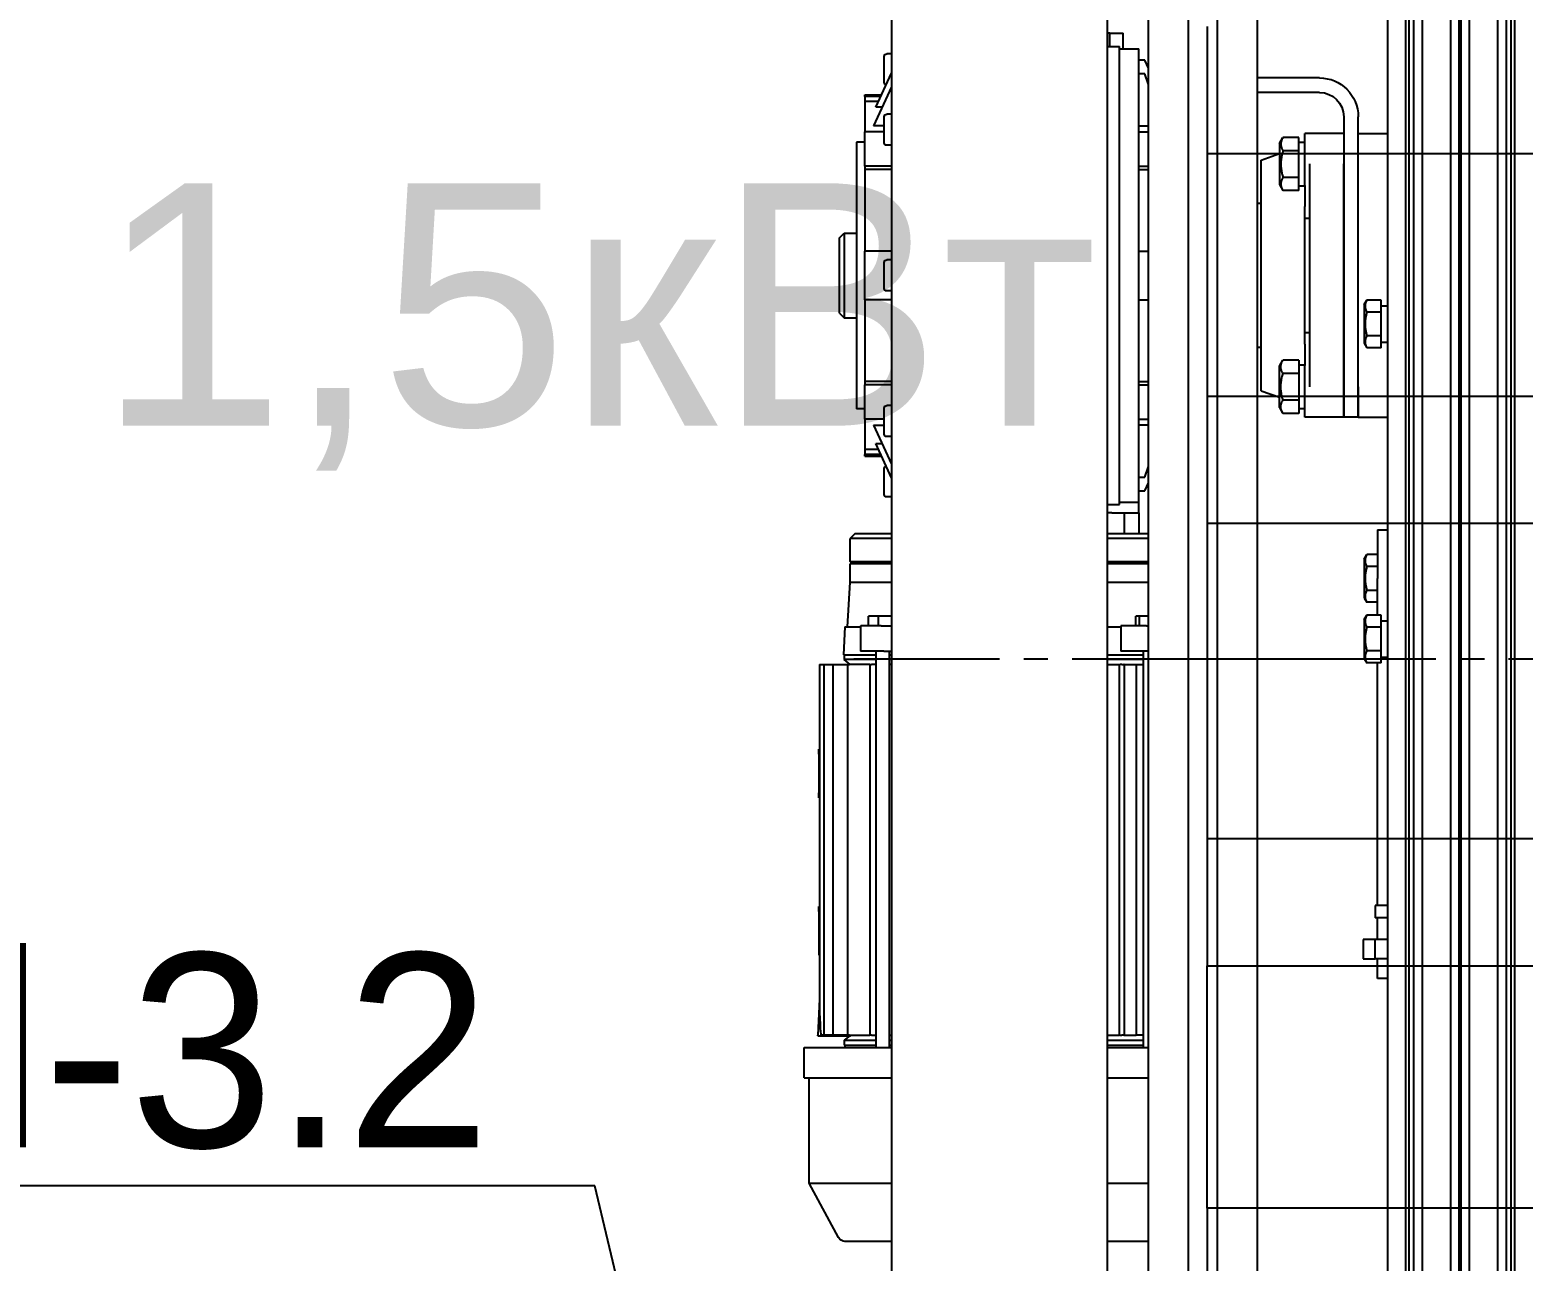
# Model space of a CAD drawing. Header units: millimetres. Extents: x -383313 to -161684, y -117025 to 99224.
# Drawn here: x -333432 to -332817, y 31472 to 31980 of the extents above; entities that cross this region are included whole.
import ezdxf
from ezdxf import colors
from ezdxf.entities.mleader import LeaderData, LeaderLine
from ezdxf.math import Vec2, Vec3

# ---------------------------------------------------------------- set-up
doc = ezdxf.new("R2010")
doc.units = ezdxf.units.MM
doc.header["$MEASUREMENT"] = 0
doc.linetypes.add('ESKD_shtrihpunktir', pattern=[18, 15, -1, 1, -1])
doc.layers.add('PV-55E8', color=7, linetype='Continuous')
doc.styles.add('PSTUDIO', font='arial.ttf')

# ---------------------------------------------------------------- blocks, each defined once
blk = doc.blocks.new('*U123')
at = {"color": 1, "linetype": 'ESKD_shtrihpunktir', "ltscale": 10}
blk.add_line((15.5, 6.62), (-1484.5, 6.62), dxfattribs=at)
at = {"layer": 'PV-55E8', "color": 3}
for p, q in [((-1469, -460.38), (-1469, 460.38)), ((-1380, -460.38), (-1380, 460.38)), ((-1264.5, -531.73), (-1264.5, 458.27)), ((-1257, -531.73), (-1257, 458.27)), ((-1255.55, 458.27), (-1255.55, -531.73)), ((-1253.54, 458.27), (-1253.54, -531.73)), ((-1250.04, 458.27), (-1250.04, -531.73)), ((-1238.36, 458.27), (-1238.36, -531.73)), ((-1234.86, 458.27), (-1234.86, -531.73)), ((-1234.08, 458.27), (-1234.08, -531.73)), ((-1230.58, 458.27), (-1230.58, -531.73)), ((-1218.9, 458.27), (-1218.9, -531.73)), ((-1215.4, 458.27), (-1215.4, -531.73)), ((-1213.39, 458.27), (-1213.39, -531.73)), ((-1212, -531.73), (-1212, 458.27)), ((-1363, 413.62), (-1363, -463.38)), ((-1318, 413.62), (-1318, -463.38)), ((-1346.5, 398.12), (-1346.5, -401.88)), ((-1334.5, 398.12), (-1334.5, -401.88)), ((-1469, 246.77), (-1488.21, 246.77)), ((-1363, 246.77), (-1380, 246.77)), ((-1490.85, 245.2), (-1503, 222.77)), ((-1503, 222.77), (-1469, 222.77)), ((-1503, 222.77), (-1503, 179.27)), ((-1380, 222.77), (-1363, 222.77)), ((-1505, 179.27), (-1469, 179.27)), ((-1505, 179.27), (-1505, 166.77)), ((-1380, 179.27), (-1363, 179.27)), ((-1505, 166.77), (-1469, 166.77)), ((-1488.25, 165.77), (-1488.3, 166.77)), ((-1475.51, 3.27), (-1475.51, 166.77)), ((-1469.9, 166.77), (-1469.9, 3.27)), ((-1380, 166.77), (-1363, 166.77)), ((-1365.25, 3.27), (-1365.25, 166.77)), ((-1499.36, 161.97), (-1485.9, 161.97)), ((-1499.36, 161.97), (-1499.36, 161.77)), ((-1498.73, 146.87), (-1499.36, 161.77)), ((-1498.01, 161.77), (-1498.08, 161.77)), ((-1496.9, 161.77), (-1498.01, 161.77)), ((-1496.17, 161.77), (-1496.9, 161.77)), ((-1496.9, 8.77), (-1496.9, 161.77)), ((-1493.16, 161.77), (-1496.17, 161.77)), ((-1493.16, 8.77), (-1493.16, 161.77)), ((-1487.13, 161.77), (-1493.16, 161.77)), ((-1488.5, 163.77), (-1488.5, 165.77)), ((-1488.5, 165.77), (-1475.51, 165.77)), ((-1488.5, 163.77), (-1475.51, 163.77)), ((-1486.25, 161.97), (-1488.5, 163.77)), ((-1487.13, 8.77), (-1487.13, 161.77)), ((-1486.39, 161.77), (-1487.13, 161.77)), ((-1486.39, 161.77), (-1477.99, 161.77)), ((-1485.9, 161.97), (-1485.65, 161.77)), ((-1477.25, 161.77), (-1477.99, 161.77)), ((-1477.99, 8.77), (-1477.99, 161.77)), ((-1477.25, 161.77), (-1475.51, 161.77)), ((-1469.9, 165.77), (-1469, 165.77)), ((-1469.9, 163.77), (-1469, 163.77)), ((-1469.9, 161.77), (-1469, 161.77)), ((-1380, 165.77), (-1365.25, 165.77)), ((-1380, 163.77), (-1365.25, 163.77)), ((-1380, 161.77), (-1374.99, 161.77)), ((-1374.99, 161.77), (-1374.99, 8.77)), ((-1374.76, 161.77), (-1374.99, 161.77)), ((-1374.76, 161.77), (-1374.01, 161.77)), ((-1373.99, 161.77), (-1374.01, 161.77)), ((-1373.24, 161.77), (-1373.99, 161.77)), ((-1373.24, 161.77), (-1373, 161.77)), ((-1373, 161.77), (-1368.05, 161.77)), ((-1373, 8.77), (-1373, 161.77)), ((-1368.05, 8.77), (-1368.05, 161.77)), ((-1365.25, 161.77), (-1368.05, 161.77)), ((-1498.74, 8.77), (-1498.74, 147.05)), ((-1264.5, 138.27), (-1268.5, 138.27)), ((-1268.5, 138.27), (-1268.5, 130.27)), ((-1274.5, 130.27), (-1269.5, 130.27)), ((-1274.5, 122.27), (-1274.5, 130.27)), ((-1264.5, 130.27), (-1269.5, 130.27)), ((-1269.5, 130.27), (-1269.5, 122.27)), ((-1264.5, 130.27), (-1268.5, 130.27)), ((-1498.74, 128.69), (-1499, 128.68)), ((-1499, 126.68), (-1499, 128.68)), ((-1499, 110.68), (-1499, 126.68)), ((-1269.5, 122.27), (-1274.5, 122.27)), ((-1264.5, 122.27), (-1269.5, 122.27)), ((-1268.5, 122.27), (-1268.5, 113.27)), ((-1269.5, 108.27), (-1269.5, 113.27)), ((-1264.5, 113.27), (-1269.5, 113.27)), ((-1499, 110.68), (-1499, 108.68)), ((-1498.74, 108.68), (-1499, 108.68)), ((-1264.5, 108.27), (-1269.5, 108.27)), ((-1268.5, 108.27), (-1268.5, 8.08)), ((-1498.74, 63.78), (-1499, 63.77)), ((-1499, 63.77), (-1499, 61.77)), ((-1499, 45.77), (-1499, 61.77)), ((-1499, 45.77), (-1499, 43.77)), ((-1498.74, 43.76), (-1499, 43.77)), ((-1498.74, 8.77), (-1498.01, 8.77)), ((-1498.01, 8.77), (-1496.9, 8.77)), ((-1496.9, 8.77), (-1496.17, 8.77)), ((-1496.17, 8.77), (-1493.16, 8.77)), ((-1493.16, 8.77), (-1487.13, 8.77)), ((-1486, 8.77), (-1488.5, 6.77)), ((-1488.5, 4.77), (-1488.5, 6.77)), ((-1475.51, 6.77), (-1488.5, 6.77)), ((-1487.13, 8.77), (-1486.39, 8.77)), ((-1477.99, 8.77), (-1486.39, 8.77)), ((-1477.99, 8.77), (-1477.25, 8.77)), ((-1475.51, 8.77), (-1477.25, 8.77)), ((-1469, 8.77), (-1469.9, 8.77)), ((-1469, 6.77), (-1469.9, 6.77)), ((-1380, 8.77), (-1374.99, 8.77)), ((-1365.25, 6.77), (-1380, 6.77)), ((-1374.99, 8.77), (-1374.76, 8.77)), ((-1374.01, 8.77), (-1374.76, 8.77)), ((-1374.01, 8.77), (-1373.99, 8.77)), ((-1373.99, 8.77), (-1373.24, 8.77)), ((-1373, 8.77), (-1373.24, 8.77)), ((-1373, 8.77), (-1368.05, 8.77)), ((-1368.05, 8.77), (-1365.25, 8.77)), ((-1274, 6.27), (-1272.95, 8.08)), ((-1274, -9.73), (-1274, 6.27)), ((-1267, 8.08), (-1272.95, 8.08)), ((-1267, 8.08), (-1267, 3.18)), ((-1488.75, 4.77), (-1475.51, 4.77)), ((-1488.25, -6.73), (-1488.75, 4.77)), ((-1481.64, 3.27), (-1481.86, 3.27)), ((-1481.86, -7.23), (-1481.86, 3.27)), ((-1473.34, 3.27), (-1481.64, 3.27)), ((-1472.22, 3.27), (-1473.34, 3.27)), ((-1472.22, 3.27), (-1469, 3.27)), ((-1469.9, 4.77), (-1469, 4.77)), ((-1380, 4.77), (-1366.24, 4.77)), ((-1363.91, 3.27), (-1374.43, 3.27)), ((-1374.43, -7.23), (-1374.43, 3.27)), ((-1366.24, 4.77), (-1365.25, 4.77)), ((-1363, 3.27), (-1363.91, 3.27)), ((-1267, 3.18), (-1272.95, 3.18)), ((-1267, 5.77), (-1264.5, 5.77)), ((-1267, 3.18), (-1267, -6.64)), ((-1488.25, -6.73), (-1481.86, -6.73)), ((-1486.25, -25.23), (-1487.25, -6.73)), ((-1481.86, -7.23), (-1481.64, -7.23)), ((-1473.34, -7.23), (-1481.64, -7.23)), ((-1478.49, -7.23), (-1478.49, -11.23)), ((-1474.42, -11.23), (-1478.49, -11.23)), ((-1474.42, -7.23), (-1474.42, -11.23)), ((-1469, -11.23), (-1474.42, -11.23)), ((-1473.34, -7.23), (-1472.22, -7.23)), ((-1472.22, -7.23), (-1469, -7.23)), ((-1380, -6.73), (-1374.43, -6.73)), ((-1363.91, -7.23), (-1374.43, -7.23)), ((-1368.23, -7.23), (-1368.23, -11.23)), ((-1366.75, -11.23), (-1368.23, -11.23)), ((-1366.75, -7.23), (-1366.75, -11.23)), ((-1363, -11.23), (-1366.75, -11.23)), ((-1363.91, -7.23), (-1363, -7.23)), ((-1274, -9.73), (-1272.95, -11.55)), ((-1267, -6.64), (-1272.95, -6.64)), ((-1267, -11.55), (-1272.95, -11.55)), ((-1268.5, -11.55), (-1268.5, -26.73)), ((-1267, -6.64), (-1267, -11.55)), ((-1267, -9.23), (-1264.5, -9.23)), ((-1274, -18.73), (-1272.95, -16.92)), ((-1268.5, -16.92), (-1272.95, -16.92)), ((-1274, -34.73), (-1274, -18.73)), ((-1268.5, -21.82), (-1272.95, -21.82)), ((-1486.25, -25.23), (-1469, -25.23)), ((-1486, -25.23), (-1486, -32.73)), ((-1380, -25.23), (-1367.95, -25.23)), ((-1367.95, -25.23), (-1363, -25.23)), ((-1268.5, -46.73), (-1268.5, -26.73)), ((-1469, -32.73), (-1486, -32.73)), ((-1485.5, -33.23), (-1486, -32.73)), ((-1485.5, -33.23), (-1486, -33.73)), ((-1486, -33.73), (-1469, -33.73)), ((-1486, -33.73), (-1486, -43.23)), ((-1485.5, -33.23), (-1469, -33.23)), ((-1469, -33.23), (-1485.5, -33.23)), ((-1368.13, -32.73), (-1380, -32.73)), ((-1380, -33.23), (-1368.47, -33.23)), ((-1363, -33.23), (-1380, -33.23)), ((-1380, -33.73), (-1363, -33.73)), ((-1368.47, -33.23), (-1363, -33.23)), ((-1363, -32.73), (-1368.13, -32.73)), ((-1274, -34.73), (-1272.95, -36.55)), ((-1268.5, -31.64), (-1272.95, -31.64)), ((-1268.5, -36.55), (-1272.95, -36.55)), ((-1469, -43.23), (-1486, -43.23)), ((-1484, -45.23), (-1486, -43.23)), ((-1484, -45.23), (-1469, -45.23)), ((-1363, -43.23), (-1380, -43.23)), ((-1380, -45.23), (-1363, -45.23)), ((-1373, -53.73), (-1373, -45.23)), ((-1367, -53.73), (-1367, -45.23)), ((-1268.5, -46.73), (-1264.5, -46.73)), ((-1378.21, -53.73), (-1380, -53.73)), ((-1378.21, -53.73), (-1367.18, -53.73)), ((-1367, -53.73), (-1367.18, -53.73)), ((-1367, -53.73), (-1367, -58.23)), ((-1472, -61.33), (-1472, -72.13)), ((-1469, -60.33), (-1471, -60.33)), ((-1380, -57.23), (-1375, -57.23)), ((-1375, -57.23), (-1375, -246.23)), ((-1375, -58.23), (-1367, -58.23)), ((-1367, -58.23), (-1367, -245.23)), ((-1367, -62.93), (-1364.5, -62.93)), ((-1364.5, -62.93), (-1363, -66.15)), ((-1476.51, -89.99), (-1469, -73.89)), ((-1469, -68.29), (-1475.55, -82.34)), ((-1367, -68.53), (-1364.5, -68.53)), ((-1364.5, -68.53), (-1363, -72.96)), ((-1480, -77.23), (-1480, -77.9)), ((-1480, -77.23), (-1473.17, -77.23)), ((-1480, -79.92), (-1480, -77.9)), ((-1473.48, -77.9), (-1480, -77.9)), ((-1480, -92.46), (-1480, -79.92)), ((-1474.42, -79.92), (-1480, -79.92)), ((-1475.55, -82.34), (-1472.94, -82.34)), ((-1472, -86.23), (-1472, -97.03)), ((-1469, -85.23), (-1471, -85.23)), ((-1476.51, -89.99), (-1472, -89.99)), ((-1363, -89.99), (-1367, -89.99)), ((-1483.5, -206.73), (-1483.5, -96.73)), ((-1480, -96.73), (-1483.5, -96.73)), ((-1480, -92.46), (-1480, -106.6)), ((-1472, -92.46), (-1480, -92.46)), ((-1469, -98.03), (-1471, -98.03)), ((-1367, -92.46), (-1363, -92.46)), ((-1309, -97.27), (-1307.57, -94.8)), ((-1309, -97.27), (-1309, -114.27)), ((-1301, -94.8), (-1307.57, -94.8)), ((-1301, -100.28), (-1301, -94.8)), ((-1298.5, -96.77), (-1301, -96.77)), ((-1298.5, -93.23), (-1298.5, -114.57)), ((-1296.5, -93.23), (-1298.5, -93.23)), ((-1282.5, -93.23), (-1296.5, -93.23)), ((-1282.5, -93.23), (-1282.5, -105.73)), ((-1276.5, -93.23), (-1282.5, -93.23)), ((-1282.5, -105.73), (-1282.5, -93.23)), ((-1276.5, -93.23), (-1276.5, -105.73)), ((-1276.5, -105.73), (-1276.5, -93.23)), ((-1276.5, -93.23), (-1264.5, -93.23)), ((-1316.5, -104.18), (-1309, -101.45)), ((-1316.5, -104.18), (-1316.5, -199.28)), ((-1301, -100.28), (-1307.57, -100.28)), ((-1301, -111.25), (-1301, -100.28)), ((-1480, -108.03), (-1480, -106.6)), ((-1469, -106.6), (-1480, -106.6)), ((-1480, -141.73), (-1480, -108.03)), ((-1469, -108.03), (-1480, -108.03)), ((-1367, -106.6), (-1363, -106.6)), ((-1367, -108.03), (-1363, -108.03)), ((-1296.5, -105.73), (-1296.5, -197.73)), ((-1282.5, -217.23), (-1282.5, -105.73)), ((-1282.5, -105.73), (-1282.5, -197.73)), ((-1276.5, -105.73), (-1276.5, -217.23)), ((-1276.5, -105.73), (-1276.5, -197.73)), ((-1309, -114.27), (-1307.57, -116.74)), ((-1301, -111.25), (-1307.57, -111.25)), ((-1301, -116.74), (-1307.57, -116.74)), ((-1301, -116.74), (-1301, -111.25)), ((-1298.5, -114.77), (-1301, -114.77)), ((-1298.5, -123.35), (-1298.5, -114.57)), ((-1316.5, -121.98), (-1318, -121.98)), ((-1274, -123.73), (-1272.95, -121.92)), ((-1267, -121.92), (-1272.95, -121.92)), ((-1267, -121.92), (-1267, -126.82)), ((-1298.5, -123.35), (-1298.5, -180.11)), ((-1298.5, -128.13), (-1296.5, -128.13)), ((-1274, -139.73), (-1274, -123.73)), ((-1267, -126.82), (-1272.95, -126.82)), ((-1267, -124.23), (-1264.5, -124.23)), ((-1267, -126.82), (-1267, -136.64)), ((-1490.53, -136.23), (-1488.53, -134.23)), ((-1488.53, -169.23), (-1488.53, -134.23)), ((-1488.53, -134.23), (-1483.5, -134.23)), ((-1490.53, -136.23), (-1490.53, -167.23)), ((-1274, -139.73), (-1272.95, -141.55)), ((-1267, -136.64), (-1272.95, -136.64)), ((-1267, -141.55), (-1272.95, -141.55)), ((-1267, -136.64), (-1267, -141.55)), ((-1267, -139.23), (-1264.5, -139.23)), ((-1480, -141.73), (-1480, -161.73)), ((-1469, -141.73), (-1480, -141.73)), ((-1472, -146.33), (-1472, -157.13)), ((-1469, -145.33), (-1471, -145.33)), ((-1367, -141.73), (-1363, -141.73)), ((-1469, -158.13), (-1471, -158.13)), ((-1480, -195.43), (-1480, -161.73)), ((-1469, -161.73), (-1480, -161.73)), ((-1367, -161.73), (-1363, -161.73)), ((-1490.53, -167.23), (-1488.53, -169.23)), ((-1488.53, -169.23), (-1483.5, -169.23)), ((-1298.5, -175.33), (-1296.5, -175.33)), ((-1316.5, -181.48), (-1318, -181.48)), ((-1298.5, -188.89), (-1298.5, -180.11)), ((-1309, -189.19), (-1307.57, -186.72)), ((-1309, -206.19), (-1309, -189.19)), ((-1301, -186.72), (-1307.57, -186.72)), ((-1301, -186.72), (-1301, -192.21)), ((-1301, -188.69), (-1298.5, -188.69)), ((-1298.5, -188.89), (-1298.5, -210.23)), ((-1480, -196.86), (-1480, -195.43)), ((-1469, -195.43), (-1480, -195.43)), ((-1480, -196.86), (-1480, -211)), ((-1469, -196.86), (-1480, -196.86)), ((-1367, -195.43), (-1363, -195.43)), ((-1367, -196.86), (-1363, -196.86)), ((-1301, -192.21), (-1307.57, -192.21)), ((-1301, -192.21), (-1301, -203.18)), ((-1316.5, -199.28), (-1309, -202.01)), ((-1301, -203.18), (-1307.57, -203.18)), ((-1301, -203.18), (-1301, -208.66)), ((-1480, -206.73), (-1483.5, -206.73)), ((-1472, -206.43), (-1472, -217.23)), ((-1469, -205.43), (-1471, -205.43)), ((-1309, -206.19), (-1307.57, -208.66)), ((-1301, -208.66), (-1307.57, -208.66)), ((-1301, -206.69), (-1298.5, -206.69)), ((-1480, -223.54), (-1480, -211)), ((-1472, -211), (-1480, -211)), ((-1472, -213.47), (-1476.51, -213.47)), ((-1469, -229.57), (-1476.51, -213.47)), ((-1367, -211), (-1363, -211)), ((-1367, -213.47), (-1363, -213.47)), ((-1296.5, -210.23), (-1298.5, -210.23)), ((-1282.5, -210.23), (-1296.5, -210.23)), ((-1276.5, -210.23), (-1264.5, -210.23)), ((-1472.94, -221.12), (-1475.55, -221.12)), ((-1475.55, -221.12), (-1469, -235.17)), ((-1469, -218.23), (-1471, -218.23)), ((-1480, -225.56), (-1480, -223.54)), ((-1474.42, -223.54), (-1480, -223.54)), ((-1480, -225.56), (-1480, -226.23)), ((-1473.48, -225.56), (-1480, -225.56)), ((-1480, -226.23), (-1473.17, -226.23)), ((-1292.5, -227.23), (-1318, -227.23)), ((-1472, -231.33), (-1472, -242.13)), ((-1363, -230.5), (-1364.5, -234.93)), ((-1292.5, -233.23), (-1318, -233.23)), ((-1364.5, -234.93), (-1367, -234.93)), ((-1363, -237.31), (-1364.5, -240.53)), ((-1469, -243.13), (-1471, -243.13)), ((-1380, -246.23), (-1375, -246.23)), ((-1379, -246.23), (-1379, -251.73)), ((-1375, -245.23), (-1367, -245.23)), ((-1373.5, -245.23), (-1373.5, -251.73)), ((-1364.5, -240.53), (-1367, -240.53)), ((-1379, -251.73), (-1380, -251.73)), ((-1379, -251.73), (-1373.5, -251.73))]:
    blk.add_line(p, q, dxfattribs=at)
for centre, radius, start, end in [((-1488.21, 243.77), 3, 90, 151.55707), ((-1471, -61.33), 1, 90, 180), ((-1471, -72.13), 1, 180, 255.97012), ((-1471, -86.23), 1, 90, 180), ((-1471, -97.03), 1, 180, 270), ((-1471, -146.33), 1, 90, 180), ((-1471, -157.13), 1, 180, 270), ((-1471, -206.43), 1, 90, 180), ((-1471, -217.23), 1, 180, 270), ((-1292.5, -217.23), 16, 270, 0), ((-1292.5, -217.23), 10, 270, 0), ((-1471, -231.33), 1, 104.02988, 180), ((-1471, -242.13), 1, 180, 270)]:
    blk.add_arc(centre, radius, start, end, dxfattribs=at)
at = {"layer": 'PV-55E8', "color": 3, "extrusion": (0, 0, -1)}
blk.add_ellipse((-1497.99, 143.96), major_axis=(-0.01, 17.89), ratio=0.041905, start_param=-1.407681, end_param=-0.097744, dxfattribs=at)
at = {"layer": 'PV-55E8', "color": 3}
for points, weights in [([(-1272.95, 3.18), (-1274.37, 5.63), (-1272.95, 8.08)], [1.22364575665, 1.41294441399, 1.22364575665]), ([(-1272.95, -6.64), (-1274.37, -1.73), (-1272.95, 3.18)], [1.22364575665, 1.41294441399, 1.22364575665]), ([(-1272.95, -11.55), (-1274.37, -9.09), (-1272.95, -6.64)], [1.22364575665, 1.41294441399, 1.22364575665]), ([(-1272.95, -21.82), (-1274.37, -19.37), (-1272.95, -16.92)], [1.22364575665, 1.41294441399, 1.22364575665]), ([(-1272.95, -31.64), (-1274.37, -26.73), (-1272.95, -21.82)], [1.22364575665, 1.41294441399, 1.22364575665]), ([(-1272.95, -36.55), (-1274.37, -34.09), (-1272.95, -31.64)], [1.22364575665, 1.41294441399, 1.22364575665]), ([(-1307.57, -94.8), (-1309.16, -97.54), (-1307.57, -100.28)], [1.29573137036, 1.49618171095, 1.29573137036]), ([(-1307.57, -100.28), (-1309.16, -105.77), (-1307.57, -111.25)], [1.29573137036, 1.49618171095, 1.29573137036]), ([(-1307.57, -111.25), (-1309.16, -114), (-1307.57, -116.74)], [1.29573137036, 1.49618171095, 1.29573137036]), ([(-1272.95, -126.82), (-1274.37, -124.37), (-1272.95, -121.92)], [1.22364575665, 1.41294441399, 1.22364575665]), ([(-1272.95, -136.64), (-1274.37, -131.73), (-1272.95, -126.82)], [1.22364575665, 1.41294441399, 1.22364575665]), ([(-1272.95, -141.55), (-1274.37, -139.09), (-1272.95, -136.64)], [1.22364575665, 1.41294441399, 1.22364575665]), ([(-1307.57, -192.21), (-1309.16, -189.47), (-1307.57, -186.72)], [1.29573137036, 1.49618171095, 1.29573137036]), ([(-1307.57, -203.18), (-1309.16, -197.69), (-1307.57, -192.21)], [1.29573137036, 1.49618171095, 1.29573137036]), ([(-1307.57, -208.66), (-1309.16, -205.92), (-1307.57, -203.18)], [1.29573137036, 1.49618171095, 1.29573137036])]:
    blk.add_rational_spline(points, weights, degree=2, dxfattribs=at)
blk = doc.blocks.new('паллета1')
at = {"color": 44}
for p, q in [((182.5, 600), (182.5, -600)), ((282.5, -600), (282.5, 600)), ((335, 600), (335, -600)), ((465, -600), (465, 600)), ((517.5, -600), (517.5, 600)), ((617.5, 600), (617.5, -600)), ((130, -600), (182.5, -600)), ((182.5, -600), (282.5, -600)), ((282.5, -600), (335, -600)), ((335, -600), (465, -600)), ((465, -600), (517.5, -600)), ((617.5, -600), (517.5, -600)), ((617.5, -600), (670, -600))]:
    blk.add_line(p, q, dxfattribs=at)

msp = doc.modelspace()

# ---------------------------------------------------------------- block references
at = {"xscale": -1, "rotation": 180}
msp.add_blockref('*U123', (-331608.07818, 31726.67937), dxfattribs=at)
at = {"color": 2, "rotation": 270}
msp.add_blockref('паллета1', (-332346.83992, 32111.0574), dxfattribs=at)

# ---------------------------------------------------------------- texts
at = {"ltscale": 100, "style": 'PSTUDIO'}
msp.add_text('1,5кВт', height=100, dxfattribs=at).set_placement((-333404.71943, 31816.44087))

# ---------------------------------------------------------------- leaders
at = {"ltscale": 100}
ml = msp.add_multileader_mtext('Standard', dxfattribs=at)
ml.set_content('Bl-3.2', color=256)
ml.set_leader_properties()
ml.build(insert=Vec2(0, 0))
ml.multileader.update_dxf_attribs({"text_right_attachment_type": 6, "dogleg_length": 0.36, "arrow_head_size": 0.18})
ctx = ml.context
ctx.base_point, ctx.char_height, ctx.arrow_head_size, ctx.landing_gap_size, ctx.plane_origin = Vec3(-333602.68222, 31558.76694), 80, 0.18, 0.09, Vec3(-334900.53169, 30967.79116)
ctx.right_attachment, ctx.text_align_type = 6, 2
notes = []
notes.append((ctx, [(1, (1, 1, 0), (-333199.46266, 31502.76694), (-1, 0), 43.03956, [(0, [(-333161.39631, 31343.07796)], 0, [])])]))
ctx.mtext.insert, ctx.mtext.alignment, ctx.mtext.flow_direction = Vec3(-333242.59222, 31598.76694), 3, 5
for ctx, leaders in notes:
    for number, flags, end, landing, length, lines in leaders:
        leader = LeaderData()
        leader.index, (leader.has_last_leader_line, leader.has_dogleg_vector, leader.attachment_direction) = number, flags
        leader.last_leader_point, leader.dogleg_vector, leader.dogleg_length = Vec3(end), Vec3(landing), length
        for number, points, colour, breaks in lines:
            line = LeaderLine()
            line.index, line.vertices, line.color, line.breaks = number, Vec3.list(points), colors.encode_raw_color(colour), breaks
            leader.lines.append(line)
        ctx.leaders.append(leader)

doc.saveas('drawing.dxf')
